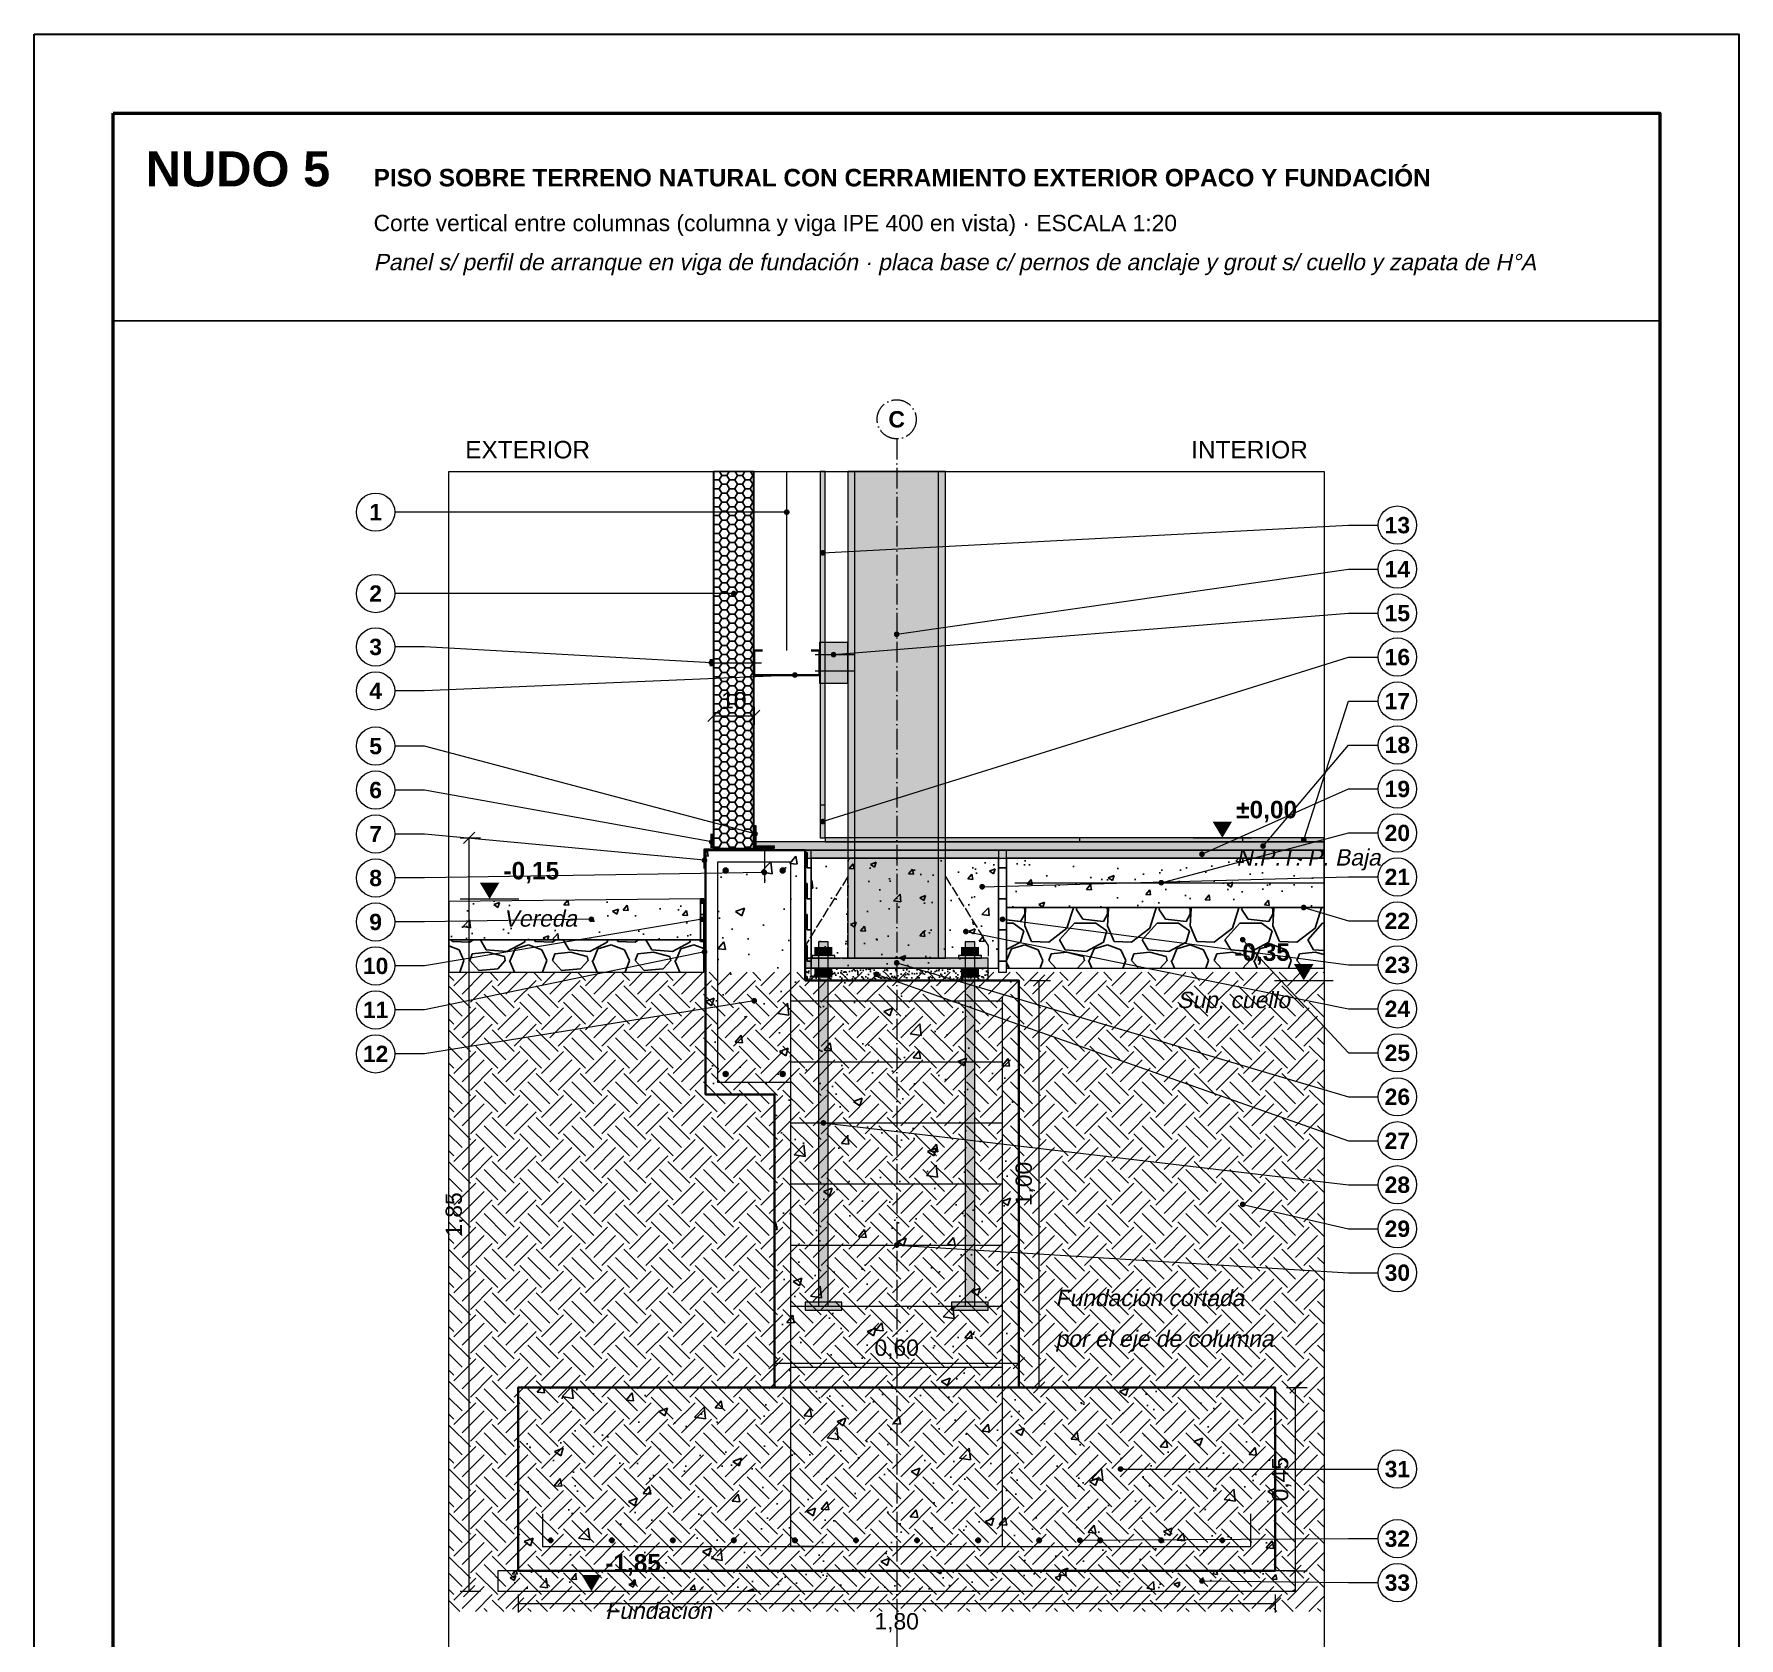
# Model space of a CAD drawing. Header units: millimetres. Extents: x 6 to 4194, y 6 to 5934.
# Drawn here: x 6 to 4194, y 1995 to 5934 of the extents above; entities that cross this region are included whole.
import ezdxf
from ezdxf.enums import TextEntityAlignment as Align

# ---------------------------------------------------------------- set-up
doc = ezdxf.new("R2010")
doc.units = ezdxf.units.MM
doc.header["$LTSCALE"] = 20
doc.linetypes.add('DASHDOT', pattern=[3.556, 2.54, -0.508, 0, -0.508])
doc.linetypes.add('DASHED', pattern=[1.524, 1.27, -0.254])
for name, color, linetype in [('A-ACERO-CORTADO', 250, 'Continuous'), ('A-ACERO-VISTA', 8, 'Continuous'), ('A-AISLACION-EPS', 50, 'Continuous'), ('A-AISLACION-PIR', 50, 'Continuous'), ('A-ARMADURAS', 14, 'Continuous'), ('A-BARRERAS-MEMBRANAS', 7, 'Continuous'), ('A-CHAPA-GALVANIZADA', 253, 'Continuous'), ('A-CONTORNOS', 7, 'Continuous'), ('A-GROUT', 251, 'Continuous'), ('A-HORMIGON-INSITU', 33, 'Continuous'), ('A-HORMIGON-SIMPLE', 9, 'Continuous'), ('A-MORTERO-CARPETAS', 252, 'Continuous'), ('A-NEOPRENO-SELLADORES', 7, 'Continuous'), ('A-PROYECCION-OCULTO', 8, 'DASHED'), ('A-SOLADOS', 31, 'Continuous'), ('A-TERRENO', 32, 'Continuous'), ('A-TOSCA', 42, 'Continuous'), ('A-VISTA', 8, 'Continuous'), ('A-YESO-CIELORRASO', 254, 'Continuous'), ('X-COTAS', 3, 'Continuous'), ('X-EJES', 1, 'DASHDOT'), ('X-MARCO', 7, 'Continuous'), ('X-NIVELES', 7, 'Continuous'), ('X-REFERENCIAS', 1, 'Continuous'), ('X-TEXTOS', 7, 'Continuous')]:
    doc.layers.add(name, color=color, linetype=linetype)
doc.styles.add('ARIAL', font='arial.ttf')
doc.styles.add('ARIAL-B', font='arialbd.ttf')

msp = doc.modelspace()

# ---------------------------------------------------------------- hatches: boundary and pattern name
at = {"layer": 'A-ACERO-CORTADO', "true_color": 0x4d545c}
h = msp.add_hatch(color=251, dxfattribs=at)
h.dxf.hatch_style = 1
h.paths.add_polyline_path([(1933, 2810), (1957, 2810), (1957, 3705), (1933, 3705)])
h = msp.add_hatch(color=251, dxfattribs=at)
h.dxf.hatch_style = 1
h.paths.add_polyline_path([(2293, 2810), (2317, 2810), (2317, 3705), (2293, 3705)])
h = msp.add_hatch(color=251, dxfattribs=at)
h.dxf.hatch_style = 1
h.paths.add_polyline_path([(1900, 3640), (2350, 3640), (2350, 3665), (1900, 3665)])
h = msp.add_hatch(color=251, dxfattribs=at)
h.dxf.hatch_style = 1
h.paths.add_polyline_path([(1917, 3665), (1973, 3665), (1973, 3671), (1917, 3671)])
h = msp.add_hatch(color=251, dxfattribs=at)
h.dxf.hatch_style = 1
h.paths.add_polyline_path([(2277, 3665), (2333, 3665), (2333, 3671), (2277, 3671)])
h = msp.add_hatch(color=251, dxfattribs=at)
h.dxf.hatch_style = 1
h.paths.add_polyline_path([(1900, 2800), (1990, 2800), (1990, 2820), (1900, 2820)])
h = msp.add_hatch(color=251, dxfattribs=at)
h.dxf.hatch_style = 1
h.paths.add_polyline_path([(2260, 2800), (2350, 2800), (2350, 2820), (2260, 2820)])
at = {"layer": 'A-ACERO-VISTA', "true_color": 0xdfe3e7}
h = msp.add_hatch(color=254, dxfattribs=at)
h.dxf.hatch_style = 1
h.paths.add_polyline_path([(2005, 4860), (2005, 3665), (2245, 3665), (2245, 4860)])
h = msp.add_hatch(color=254, dxfattribs=at)
h.dxf.hatch_style = 1
h.paths.add_polyline_path([(1935, 4340), (2005, 4340), (2005, 4440), (1935, 4440)])
at = {"layer": 'A-AISLACION-EPS'}
h = msp.add_hatch(dxfattribs=at)
h.set_pattern_fill('ZIGZAG', color=256, scale=6, angle=90)
h.paths.add_polyline_path([(1900, 3610), (1915, 3610), (1915, 3930), (1900, 3930)])
h = msp.add_hatch(dxfattribs=at)
h.set_pattern_fill('ZIGZAG', color=256, scale=6, angle=90)
h.paths.add_polyline_path([(2375, 3630), (2395, 3630), (2395, 3930), (2375, 3930)])
h = msp.add_hatch(dxfattribs=at)
h.set_pattern_fill('ZIGZAG', color=256, scale=6, angle=90)
h.paths.add_polyline_path([(1643, 3710), (1651, 3710), (1651, 3810), (1643, 3810)])
at = {"layer": 'A-AISLACION-PIR'}
h = msp.add_hatch(dxfattribs=at)
h.set_pattern_fill('HONEY', color=256, scale=4)
h.paths.add_polyline_path([(1675, 4860), (1675, 3935), (1775, 3935), (1775, 4860)])
at = {"layer": 'A-ARMADURAS'}
h = msp.add_hatch(color=256, dxfattribs=at)
h.dxf.hatch_style = 1
h.paths.add_polyline_path([(1711, 3880), (1710.7, 3881.9), (1709.9, 3883.5), (1708.5, 3884.9), (1706.9, 3885.7), (1705, 3886), (1703.1, 3885.7), (1701.5, 3884.9), (1700.1, 3883.5), (1699.3, 3881.9), (1699, 3880), (1699.3, 3878.1), (1700.1, 3876.5), (1701.5, 3875.1), (1703.1, 3874.3), (1705, 3874), (1706.9, 3874.3), (1708.5, 3875.1), (1709.9, 3876.5), (1710.7, 3878.1)])
h = msp.add_hatch(color=256, dxfattribs=at)
h.dxf.hatch_style = 1
h.paths.add_polyline_path([(1851, 3880), (1850.7, 3881.9), (1849.9, 3883.5), (1848.5, 3884.9), (1846.9, 3885.7), (1845, 3886), (1843.1, 3885.7), (1841.5, 3884.9), (1840.1, 3883.5), (1839.3, 3881.9), (1839, 3880), (1839.3, 3878.1), (1840.1, 3876.5), (1841.5, 3875.1), (1843.1, 3874.3), (1845, 3874), (1846.9, 3874.3), (1848.5, 3875.1), (1849.9, 3876.5), (1850.7, 3878.1)])
h = msp.add_hatch(color=256, dxfattribs=at)
h.dxf.hatch_style = 1
h.paths.add_polyline_path([(1711, 3380), (1710.7, 3381.9), (1709.9, 3383.5), (1708.5, 3384.9), (1706.9, 3385.7), (1705, 3386), (1703.1, 3385.7), (1701.5, 3384.9), (1700.1, 3383.5), (1699.3, 3381.9), (1699, 3380), (1699.3, 3378.1), (1700.1, 3376.5), (1701.5, 3375.1), (1703.1, 3374.3), (1705, 3374), (1706.9, 3374.3), (1708.5, 3375.1), (1709.9, 3376.5), (1710.7, 3378.1)])
h = msp.add_hatch(color=256, dxfattribs=at)
h.dxf.hatch_style = 1
h.paths.add_polyline_path([(1851, 3380), (1850.7, 3381.9), (1849.9, 3383.5), (1848.5, 3384.9), (1846.9, 3385.7), (1845, 3386), (1843.1, 3385.7), (1841.5, 3384.9), (1840.1, 3383.5), (1839.3, 3381.9), (1839, 3380), (1839.3, 3378.1), (1840.1, 3376.5), (1841.5, 3375.1), (1843.1, 3374.3), (1845, 3374), (1846.9, 3374.3), (1848.5, 3375.1), (1849.9, 3376.5), (1850.7, 3378.1)])
h = msp.add_hatch(color=256, dxfattribs=at)
h.dxf.hatch_style = 1
h.paths.add_polyline_path([(1280.6, 2235), (1280.3, 2236.7), (1279.5, 2238.3), (1278.3, 2239.5), (1276.7, 2240.3), (1275, 2240.6), (1273.3, 2240.3), (1271.7, 2239.5), (1270.5, 2238.3), (1269.7, 2236.7), (1269.4, 2235), (1269.7, 2233.3), (1270.5, 2231.7), (1271.7, 2230.5), (1273.3, 2229.7), (1275, 2229.4), (1276.7, 2229.7), (1278.3, 2230.5), (1279.5, 2231.7), (1280.3, 2233.3)])
h = msp.add_hatch(color=256, dxfattribs=at)
h.dxf.hatch_style = 1
h.paths.add_polyline_path([(1430.6, 2235), (1430.3, 2236.7), (1429.5, 2238.3), (1428.3, 2239.5), (1426.7, 2240.3), (1425, 2240.6), (1423.3, 2240.3), (1421.7, 2239.5), (1420.5, 2238.3), (1419.7, 2236.7), (1419.4, 2235), (1419.7, 2233.3), (1420.5, 2231.7), (1421.7, 2230.5), (1423.3, 2229.7), (1425, 2229.4), (1426.7, 2229.7), (1428.3, 2230.5), (1429.5, 2231.7), (1430.3, 2233.3)])
h = msp.add_hatch(color=256, dxfattribs=at)
h.dxf.hatch_style = 1
h.paths.add_polyline_path([(1580.6, 2235), (1580.3, 2236.7), (1579.5, 2238.3), (1578.3, 2239.5), (1576.7, 2240.3), (1575, 2240.6), (1573.3, 2240.3), (1571.7, 2239.5), (1570.5, 2238.3), (1569.7, 2236.7), (1569.4, 2235), (1569.7, 2233.3), (1570.5, 2231.7), (1571.7, 2230.5), (1573.3, 2229.7), (1575, 2229.4), (1576.7, 2229.7), (1578.3, 2230.5), (1579.5, 2231.7), (1580.3, 2233.3)])
h = msp.add_hatch(color=256, dxfattribs=at)
h.dxf.hatch_style = 1
h.paths.add_polyline_path([(1730.6, 2235), (1730.3, 2236.7), (1729.5, 2238.3), (1728.3, 2239.5), (1726.7, 2240.3), (1725, 2240.6), (1723.3, 2240.3), (1721.7, 2239.5), (1720.5, 2238.3), (1719.7, 2236.7), (1719.4, 2235), (1719.7, 2233.3), (1720.5, 2231.7), (1721.7, 2230.5), (1723.3, 2229.7), (1725, 2229.4), (1726.7, 2229.7), (1728.3, 2230.5), (1729.5, 2231.7), (1730.3, 2233.3)])
h = msp.add_hatch(color=256, dxfattribs=at)
h.dxf.hatch_style = 1
h.paths.add_polyline_path([(1880.6, 2235), (1880.3, 2236.7), (1879.5, 2238.3), (1878.3, 2239.5), (1876.7, 2240.3), (1875, 2240.6), (1873.3, 2240.3), (1871.7, 2239.5), (1870.5, 2238.3), (1869.7, 2236.7), (1869.4, 2235), (1869.7, 2233.3), (1870.5, 2231.7), (1871.7, 2230.5), (1873.3, 2229.7), (1875, 2229.4), (1876.7, 2229.7), (1878.3, 2230.5), (1879.5, 2231.7), (1880.3, 2233.3)])
h = msp.add_hatch(color=256, dxfattribs=at)
h.dxf.hatch_style = 1
h.paths.add_polyline_path([(2030.6, 2235), (2030.3, 2236.7), (2029.5, 2238.3), (2028.3, 2239.5), (2026.7, 2240.3), (2025, 2240.6), (2023.3, 2240.3), (2021.7, 2239.5), (2020.5, 2238.3), (2019.7, 2236.7), (2019.4, 2235), (2019.7, 2233.3), (2020.5, 2231.7), (2021.7, 2230.5), (2023.3, 2229.7), (2025, 2229.4), (2026.7, 2229.7), (2028.3, 2230.5), (2029.5, 2231.7), (2030.3, 2233.3)])
h = msp.add_hatch(color=256, dxfattribs=at)
h.dxf.hatch_style = 1
h.paths.add_polyline_path([(2180.6, 2235), (2180.3, 2236.7), (2179.5, 2238.3), (2178.3, 2239.5), (2176.7, 2240.3), (2175, 2240.6), (2173.3, 2240.3), (2171.7, 2239.5), (2170.5, 2238.3), (2169.7, 2236.7), (2169.4, 2235), (2169.7, 2233.3), (2170.5, 2231.7), (2171.7, 2230.5), (2173.3, 2229.7), (2175, 2229.4), (2176.7, 2229.7), (2178.3, 2230.5), (2179.5, 2231.7), (2180.3, 2233.3)])
h = msp.add_hatch(color=256, dxfattribs=at)
h.dxf.hatch_style = 1
h.paths.add_polyline_path([(2330.6, 2235), (2330.3, 2236.7), (2329.5, 2238.3), (2328.3, 2239.5), (2326.7, 2240.3), (2325, 2240.6), (2323.3, 2240.3), (2321.7, 2239.5), (2320.5, 2238.3), (2319.7, 2236.7), (2319.4, 2235), (2319.7, 2233.3), (2320.5, 2231.7), (2321.7, 2230.5), (2323.3, 2229.7), (2325, 2229.4), (2326.7, 2229.7), (2328.3, 2230.5), (2329.5, 2231.7), (2330.3, 2233.3)])
h = msp.add_hatch(color=256, dxfattribs=at)
h.dxf.hatch_style = 1
h.paths.add_polyline_path([(2480.6, 2235), (2480.3, 2236.7), (2479.5, 2238.3), (2478.3, 2239.5), (2476.7, 2240.3), (2475, 2240.6), (2473.3, 2240.3), (2471.7, 2239.5), (2470.5, 2238.3), (2469.7, 2236.7), (2469.4, 2235), (2469.7, 2233.3), (2470.5, 2231.7), (2471.7, 2230.5), (2473.3, 2229.7), (2475, 2229.4), (2476.7, 2229.7), (2478.3, 2230.5), (2479.5, 2231.7), (2480.3, 2233.3)])
h = msp.add_hatch(color=256, dxfattribs=at)
h.dxf.hatch_style = 1
h.paths.add_polyline_path([(2630.6, 2235), (2630.3, 2236.7), (2629.5, 2238.3), (2628.3, 2239.5), (2626.7, 2240.3), (2625, 2240.6), (2623.3, 2240.3), (2621.7, 2239.5), (2620.5, 2238.3), (2619.7, 2236.7), (2619.4, 2235), (2619.7, 2233.3), (2620.5, 2231.7), (2621.7, 2230.5), (2623.3, 2229.7), (2625, 2229.4), (2626.7, 2229.7), (2628.3, 2230.5), (2629.5, 2231.7), (2630.3, 2233.3)])
h = msp.add_hatch(color=256, dxfattribs=at)
h.dxf.hatch_style = 1
h.paths.add_polyline_path([(2780.6, 2235), (2780.3, 2236.7), (2779.5, 2238.3), (2778.3, 2239.5), (2776.7, 2240.3), (2775, 2240.6), (2773.3, 2240.3), (2771.7, 2239.5), (2770.5, 2238.3), (2769.7, 2236.7), (2769.4, 2235), (2769.7, 2233.3), (2770.5, 2231.7), (2771.7, 2230.5), (2773.3, 2229.7), (2775, 2229.4), (2776.7, 2229.7), (2778.3, 2230.5), (2779.5, 2231.7), (2780.3, 2233.3)])
h = msp.add_hatch(color=256, dxfattribs=at)
h.dxf.hatch_style = 1
h.paths.add_polyline_path([(2930.6, 2235), (2930.3, 2236.7), (2929.5, 2238.3), (2928.3, 2239.5), (2926.7, 2240.3), (2925, 2240.6), (2923.3, 2240.3), (2921.7, 2239.5), (2920.5, 2238.3), (2919.7, 2236.7), (2919.4, 2235), (2919.7, 2233.3), (2920.5, 2231.7), (2921.7, 2230.5), (2923.3, 2229.7), (2925, 2229.4), (2926.7, 2229.7), (2928.3, 2230.5), (2929.5, 2231.7), (2930.3, 2233.3)])
at = {"layer": 'A-BARRERAS-MEMBRANAS', "true_color": 0x000000}
h = msp.add_hatch(color=18, dxfattribs=at)
h.dxf.hatch_style = 1
h.paths.add_polyline_path([(2395, 3788), (3175, 3788), (3175, 3790), (2395, 3790)])
at = {"layer": 'A-CHAPA-GALVANIZADA', "true_color": 0x8f989f}
h = msp.add_hatch(color=252, dxfattribs=at)
h.dxf.hatch_style = 1
h.paths.add_polyline_path([(1775, 3940), (1780, 3940), (1780, 3990), (1775, 3990)])
h = msp.add_hatch(color=252, dxfattribs=at)
h.dxf.hatch_style = 1
h.paths.add_polyline_path([(1775, 3935), (1825, 3935), (1825, 3940), (1775, 3940)])
at = {"layer": 'A-GROUT'}
h = msp.add_hatch(dxfattribs=at)
h.set_pattern_fill('AR-SAND', color=256, scale=0.4)
h.paths.add_polyline_path([(1900, 3610), (2350, 3610), (2350, 3640), (1900, 3640)])
at = {"layer": 'A-HORMIGON-INSITU'}
h = msp.add_hatch(dxfattribs=at)
h.set_pattern_fill('AR-CONC', color=256, scale=1.2)
h.paths.add_polyline_path([(1825, 2610), (2425, 2610), (2425, 3610), (1900, 3610), (1900, 3930), (1655, 3930), (1655, 3330), (1825, 3330)])
h = msp.add_hatch(dxfattribs=at)
h.set_pattern_fill('AR-CONC', color=256, scale=1.2)
h.paths.add_polyline_path([(1195, 2160), (3055, 2160), (3055, 2610), (1195, 2610)])
at = {"layer": 'A-HORMIGON-SIMPLE'}
h = msp.add_hatch(dxfattribs=at)
h.set_pattern_fill('AR-CONC', color=256, scale=0.8)
h.paths.add_polyline_path([(1915, 3640), (2375, 3640), (2375, 3910), (1915, 3910)])
h = msp.add_hatch(dxfattribs=at)
h.set_pattern_fill('AR-CONC', color=256, scale=0.8)
h.paths.add_polyline_path([(2395, 3790), (3175, 3790), (3175, 3910), (2395, 3910)])
h = msp.add_hatch(dxfattribs=at)
h.set_pattern_fill('AR-CONC', color=256, scale=0.8)
h.paths.add_polyline_path([(1025, 3710), (1643, 3710), (1643, 3810), (1025, 3804)])
h = msp.add_hatch(dxfattribs=at)
h.set_pattern_fill('AR-CONC', color=256, scale=0.8)
h.paths.add_polyline_path([(1145, 2110), (3105, 2110), (3105, 2160), (1145, 2160)])
at = {"layer": 'A-MORTERO-CARPETAS'}
h = msp.add_hatch(dxfattribs=at)
h.set_pattern_fill('AR-SAND', color=256, scale=0.6)
h.paths.add_polyline_path([(1775, 3930), (3175, 3930), (3175, 3950), (1775, 3950)])
at = {"layer": 'A-MORTERO-CARPETAS', "true_color": 0x8d8d8d}
h = msp.add_hatch(color=252, dxfattribs=at)
h.dxf.hatch_style = 1
h.paths.add_polyline_path([(1949, 3945), (3175, 3945), (3175, 3950), (1949, 3950)])
at = {"layer": 'A-MORTERO-CARPETAS'}
h = msp.add_hatch(dxfattribs=at)
h.set_pattern_fill('AR-SAND', color=256, scale=0.4)
h.paths.add_polyline_path([(1900, 3910), (3175, 3910), (3175, 3930), (1900, 3930)])
at = {"layer": 'A-NEOPRENO-SELLADORES', "true_color": 0x222222}
h = msp.add_hatch(color=250, dxfattribs=at)
h.dxf.hatch_style = 1
h.paths.add_polyline_path([(1666, 4381), (1674, 4381), (1674, 4399), (1666, 4399)])
at = {"layer": 'A-NEOPRENO-SELLADORES', "true_color": 0x111111}
h = msp.add_hatch(color=250, dxfattribs=at)
h.dxf.hatch_style = 1
h.paths.add_polyline_path([(1667, 3935), (1675, 3935), (1675, 3970), (1667, 3970)])
h = msp.add_hatch(color=250, dxfattribs=at)
h.dxf.hatch_style = 1
h.paths.add_polyline_path([(1643, 3798), (1651, 3798), (1651, 3810), (1643, 3810)])
at = {"layer": 'A-NEOPRENO-SELLADORES', "true_color": 0x222222}
h = msp.add_hatch(color=250, dxfattribs=at)
h.dxf.hatch_style = 1
h.paths.add_polyline_path([(1923, 3671), (1967, 3671), (1967, 3692), (1923, 3692)])
h = msp.add_hatch(color=250, dxfattribs=at)
h.dxf.hatch_style = 1
h.paths.add_polyline_path([(2283, 3671), (2327, 3671), (2327, 3692), (2283, 3692)])
h = msp.add_hatch(color=250, dxfattribs=at)
h.dxf.hatch_style = 1
h.paths.add_polyline_path([(1923, 3617), (1967, 3617), (1967, 3638), (1923, 3638)])
h = msp.add_hatch(color=250, dxfattribs=at)
h.dxf.hatch_style = 1
h.paths.add_polyline_path([(2283, 3617), (2327, 3617), (2327, 3638), (2283, 3638)])
at = {"layer": 'A-SOLADOS', "true_color": 0xcdbb9c}
h = msp.add_hatch(color=9, dxfattribs=at)
h.dxf.hatch_style = 1
h.paths.add_polyline_path([(1937, 3960), (1949.5, 3960), (1949.5, 4040), (1937, 4040)])
h = msp.add_hatch(color=9, dxfattribs=at)
h.dxf.hatch_style = 1
h.paths.add_polyline_path([(1949, 3950), (3175, 3950), (3175, 3960), (1949, 3960)])
at = {"layer": 'A-TERRENO'}
h = msp.add_hatch(dxfattribs=at)
h.set_pattern_fill('EARTH', color=256, scale=12, angle=45)
h.paths.add_polyline_path([(1025, 2060), (3175, 2060), (3175, 3630), (1025, 3630)])
at = {"layer": 'A-TOSCA'}
h = msp.add_hatch(dxfattribs=at)
h.set_pattern_fill('GRAVEL', color=256, scale=8)
h.paths.add_polyline_path([(2395, 3640), (3175, 3640), (3175, 3788), (2395, 3788)])
h = msp.add_hatch(dxfattribs=at)
h.set_pattern_fill('GRAVEL', color=256, scale=8)
h.paths.add_polyline_path([(1025, 3630), (1651, 3630), (1651, 3710), (1025, 3710)])
at = {"layer": 'A-YESO-CIELORRASO'}
h = msp.add_hatch(dxfattribs=at)
h.set_pattern_fill('AR-SAND', color=256, scale=0.3)
h.paths.add_polyline_path([(1937, 4860), (1937, 3960), (1949.5, 3960), (1949.5, 4860)])
at = {"layer": 'X-NIVELES'}
h = msp.add_hatch(color=7, dxfattribs=at)
h.dxf.hatch_style = 1
h.paths.add_polyline_path([(2925, 3960), (2901, 4000), (2949, 4000)])
h = msp.add_hatch(color=7, dxfattribs=at)
h.dxf.hatch_style = 1
h.paths.add_polyline_path([(1125, 3810), (1101, 3850), (1149, 3850)])
h = msp.add_hatch(color=7, dxfattribs=at)
h.dxf.hatch_style = 1
h.paths.add_polyline_path([(3125, 3610), (3101, 3650), (3149, 3650)])
h = msp.add_hatch(color=7, dxfattribs=at)
h.dxf.hatch_style = 1
h.paths.add_polyline_path([(1375, 2110), (1351, 2150), (1399, 2150)])
at = {"layer": 'X-REFERENCIAS'}
h = msp.add_hatch(color=7, dxfattribs=at)
h.dxf.hatch_style = 1
h.paths.add_polyline_path([(1862, 4760), (1861.7, 4762.2), (1860.7, 4764.1), (1859.1, 4765.7), (1857.2, 4766.7), (1855, 4767), (1852.8, 4766.7), (1850.9, 4765.7), (1849.3, 4764.1), (1848.3, 4762.2), (1848, 4760), (1848.3, 4757.8), (1849.3, 4755.9), (1850.9, 4754.3), (1852.8, 4753.3), (1855, 4753), (1857.2, 4753.3), (1859.1, 4754.3), (1860.7, 4755.9), (1861.7, 4757.8)])
h = msp.add_hatch(color=7, dxfattribs=at)
h.dxf.hatch_style = 1
h.paths.add_polyline_path([(1950, 4660), (1949.7, 4662.2), (1948.7, 4664.1), (1947.1, 4665.7), (1945.2, 4666.7), (1943, 4667), (1940.8, 4666.7), (1938.9, 4665.7), (1937.3, 4664.1), (1936.3, 4662.2), (1936, 4660), (1936.3, 4657.8), (1937.3, 4655.9), (1938.9, 4654.3), (1940.8, 4653.3), (1943, 4653), (1945.2, 4653.3), (1947.1, 4654.3), (1948.7, 4655.9), (1949.7, 4657.8)])
h = msp.add_hatch(color=7, dxfattribs=at)
h.dxf.hatch_style = 1
h.paths.add_polyline_path([(1732, 4560), (1731.7, 4562.2), (1730.7, 4564.1), (1729.1, 4565.7), (1727.2, 4566.7), (1725, 4567), (1722.8, 4566.7), (1720.9, 4565.7), (1719.3, 4564.1), (1718.3, 4562.2), (1718, 4560), (1718.3, 4557.8), (1719.3, 4555.9), (1720.9, 4554.3), (1722.8, 4553.3), (1725, 4553), (1727.2, 4553.3), (1729.1, 4554.3), (1730.7, 4555.9), (1731.7, 4557.8)])
h = msp.add_hatch(color=7, dxfattribs=at)
h.dxf.hatch_style = 1
h.paths.add_polyline_path([(2132, 4460), (2131.7, 4462.2), (2130.7, 4464.1), (2129.1, 4465.7), (2127.2, 4466.7), (2125, 4467), (2122.8, 4466.7), (2120.9, 4465.7), (2119.3, 4464.1), (2118.3, 4462.2), (2118, 4460), (2118.3, 4457.8), (2119.3, 4455.9), (2120.9, 4454.3), (2122.8, 4453.3), (2125, 4453), (2127.2, 4453.3), (2129.1, 4454.3), (2130.7, 4455.9), (2131.7, 4457.8)])
h = msp.add_hatch(color=7, dxfattribs=at)
h.dxf.hatch_style = 1
h.paths.add_polyline_path([(1977, 4410), (1976.7, 4412.2), (1975.7, 4414.1), (1974.1, 4415.7), (1972.2, 4416.7), (1970, 4417), (1967.8, 4416.7), (1965.9, 4415.7), (1964.3, 4414.1), (1963.3, 4412.2), (1963, 4410), (1963.3, 4407.8), (1964.3, 4405.9), (1965.9, 4404.3), (1967.8, 4403.3), (1970, 4403), (1972.2, 4403.3), (1974.1, 4404.3), (1975.7, 4405.9), (1976.7, 4407.8)])
h = msp.add_hatch(color=7, dxfattribs=at)
h.dxf.hatch_style = 1
h.paths.add_polyline_path([(1677, 4390), (1676.7, 4392.2), (1675.7, 4394.1), (1674.1, 4395.7), (1672.2, 4396.7), (1670, 4397), (1667.8, 4396.7), (1665.9, 4395.7), (1664.3, 4394.1), (1663.3, 4392.2), (1663, 4390), (1663.3, 4387.8), (1664.3, 4385.9), (1665.9, 4384.3), (1667.8, 4383.3), (1670, 4383), (1672.2, 4383.3), (1674.1, 4384.3), (1675.7, 4385.9), (1676.7, 4387.8)])
h = msp.add_hatch(color=7, dxfattribs=at)
h.dxf.hatch_style = 1
h.paths.add_polyline_path([(1882, 4360), (1881.7, 4362.2), (1880.7, 4364.1), (1879.1, 4365.7), (1877.2, 4366.7), (1875, 4367), (1872.8, 4366.7), (1870.9, 4365.7), (1869.3, 4364.1), (1868.3, 4362.2), (1868, 4360), (1868.3, 4357.8), (1869.3, 4355.9), (1870.9, 4354.3), (1872.8, 4353.3), (1875, 4353), (1877.2, 4353.3), (1879.1, 4354.3), (1880.7, 4355.9), (1881.7, 4357.8)])
h = msp.add_hatch(color=7, dxfattribs=at)
h.dxf.hatch_style = 1
h.paths.add_polyline_path([(1950, 4000), (1949.7, 4002.2), (1948.7, 4004.1), (1947.1, 4005.7), (1945.2, 4006.7), (1943, 4007), (1940.8, 4006.7), (1938.9, 4005.7), (1937.3, 4004.1), (1936.3, 4002.2), (1936, 4000), (1936.3, 3997.8), (1937.3, 3995.9), (1938.9, 3994.3), (1940.8, 3993.3), (1943, 3993), (1945.2, 3993.3), (1947.1, 3994.3), (1948.7, 3995.9), (1949.7, 3997.8)])
h = msp.add_hatch(color=7, dxfattribs=at)
h.dxf.hatch_style = 1
h.paths.add_polyline_path([(1678, 3950), (1677.7, 3952.2), (1676.7, 3954.1), (1675.1, 3955.7), (1673.2, 3956.7), (1671, 3957), (1668.8, 3956.7), (1666.9, 3955.7), (1665.3, 3954.1), (1664.3, 3952.2), (1664, 3950), (1664.3, 3947.8), (1665.3, 3945.9), (1666.9, 3944.3), (1668.8, 3943.3), (1671, 3943), (1673.2, 3943.3), (1675.1, 3944.3), (1676.7, 3945.9), (1677.7, 3947.8)])
h = msp.add_hatch(color=7, dxfattribs=at)
h.dxf.hatch_style = 1
h.paths.add_polyline_path([(1784, 3970), (1783.7, 3972.2), (1782.7, 3974.1), (1781.1, 3975.7), (1779.2, 3976.7), (1777, 3977), (1774.8, 3976.7), (1772.9, 3975.7), (1771.3, 3974.1), (1770.3, 3972.2), (1770, 3970), (1770.3, 3967.8), (1771.3, 3965.9), (1772.9, 3964.3), (1774.8, 3963.3), (1777, 3963), (1779.2, 3963.3), (1781.1, 3964.3), (1782.7, 3965.9), (1783.7, 3967.8)])
h = msp.add_hatch(color=7, dxfattribs=at)
h.dxf.hatch_style = 1
h.paths.add_polyline_path([(3032, 3940), (3031.7, 3942.2), (3030.7, 3944.1), (3029.1, 3945.7), (3027.2, 3946.7), (3025, 3947), (3022.8, 3946.7), (3020.9, 3945.7), (3019.3, 3944.1), (3018.3, 3942.2), (3018, 3940), (3018.3, 3937.8), (3019.3, 3935.9), (3020.9, 3934.3), (3022.8, 3933.3), (3025, 3933), (3027.2, 3933.3), (3029.1, 3934.3), (3030.7, 3935.9), (3031.7, 3937.8)])
h = msp.add_hatch(color=7, dxfattribs=at)
h.dxf.hatch_style = 1
h.paths.add_polyline_path([(3132, 3955), (3131.7, 3957.2), (3130.7, 3959.1), (3129.1, 3960.7), (3127.2, 3961.7), (3125, 3962), (3122.8, 3961.7), (3120.9, 3960.7), (3119.3, 3959.1), (3118.3, 3957.2), (3118, 3955), (3118.3, 3952.8), (3119.3, 3950.9), (3120.9, 3949.3), (3122.8, 3948.3), (3125, 3948), (3127.2, 3948.3), (3129.1, 3949.3), (3130.7, 3950.9), (3131.7, 3952.8)])
h = msp.add_hatch(color=7, dxfattribs=at)
h.dxf.hatch_style = 1
h.paths.add_polyline_path([(1660, 3905), (1659.7, 3907.2), (1658.7, 3909.1), (1657.1, 3910.7), (1655.2, 3911.7), (1653, 3912), (1650.8, 3911.7), (1648.9, 3910.7), (1647.3, 3909.1), (1646.3, 3907.2), (1646, 3905), (1646.3, 3902.8), (1647.3, 3900.9), (1648.9, 3899.3), (1650.8, 3898.3), (1653, 3898), (1655.2, 3898.3), (1657.1, 3899.3), (1658.7, 3900.9), (1659.7, 3902.8)])
h = msp.add_hatch(color=7, dxfattribs=at)
h.dxf.hatch_style = 1
h.paths.add_polyline_path([(2882, 3920), (2881.7, 3922.2), (2880.7, 3924.1), (2879.1, 3925.7), (2877.2, 3926.7), (2875, 3927), (2872.8, 3926.7), (2870.9, 3925.7), (2869.3, 3924.1), (2868.3, 3922.2), (2868, 3920), (2868.3, 3917.8), (2869.3, 3915.9), (2870.9, 3914.3), (2872.8, 3913.3), (2875, 3913), (2877.2, 3913.3), (2879.1, 3914.3), (2880.7, 3915.9), (2881.7, 3917.8)])
h = msp.add_hatch(color=7, dxfattribs=at)
h.dxf.hatch_style = 1
h.paths.add_polyline_path([(1807, 3875), (1806.7, 3877.2), (1805.7, 3879.1), (1804.1, 3880.7), (1802.2, 3881.7), (1800, 3882), (1797.8, 3881.7), (1795.9, 3880.7), (1794.3, 3879.1), (1793.3, 3877.2), (1793, 3875), (1793.3, 3872.8), (1794.3, 3870.9), (1795.9, 3869.3), (1797.8, 3868.3), (1800, 3868), (1802.2, 3868.3), (1804.1, 3869.3), (1805.7, 3870.9), (1806.7, 3872.8)])
h = msp.add_hatch(color=7, dxfattribs=at)
h.dxf.hatch_style = 1
h.paths.add_polyline_path([(2782, 3850), (2781.7, 3852.2), (2780.7, 3854.1), (2779.1, 3855.7), (2777.2, 3856.7), (2775, 3857), (2772.8, 3856.7), (2770.9, 3855.7), (2769.3, 3854.1), (2768.3, 3852.2), (2768, 3850), (2768.3, 3847.8), (2769.3, 3845.9), (2770.9, 3844.3), (2772.8, 3843.3), (2775, 3843), (2777.2, 3843.3), (2779.1, 3844.3), (2780.7, 3845.9), (2781.7, 3847.8)])
h = msp.add_hatch(color=7, dxfattribs=at)
h.dxf.hatch_style = 1
h.paths.add_polyline_path([(2342, 3840), (2341.7, 3842.2), (2340.7, 3844.1), (2339.1, 3845.7), (2337.2, 3846.7), (2335, 3847), (2332.8, 3846.7), (2330.9, 3845.7), (2329.3, 3844.1), (2328.3, 3842.2), (2328, 3840), (2328.3, 3837.8), (2329.3, 3835.9), (2330.9, 3834.3), (2332.8, 3833.3), (2335, 3833), (2337.2, 3833.3), (2339.1, 3834.3), (2340.7, 3835.9), (2341.7, 3837.8)])
h = msp.add_hatch(color=7, dxfattribs=at)
h.dxf.hatch_style = 1
h.paths.add_polyline_path([(3132, 3789), (3131.7, 3791.2), (3130.7, 3793.1), (3129.1, 3794.7), (3127.2, 3795.7), (3125, 3796), (3122.8, 3795.7), (3120.9, 3794.7), (3119.3, 3793.1), (3118.3, 3791.2), (3118, 3789), (3118.3, 3786.8), (3119.3, 3784.9), (3120.9, 3783.3), (3122.8, 3782.3), (3125, 3782), (3127.2, 3782.3), (3129.1, 3783.3), (3130.7, 3784.9), (3131.7, 3786.8)])
h = msp.add_hatch(color=7, dxfattribs=at)
h.dxf.hatch_style = 1
h.paths.add_polyline_path([(1382, 3760), (1381.7, 3762.2), (1380.7, 3764.1), (1379.1, 3765.7), (1377.2, 3766.7), (1375, 3767), (1372.8, 3766.7), (1370.9, 3765.7), (1369.3, 3764.1), (1368.3, 3762.2), (1368, 3760), (1368.3, 3757.8), (1369.3, 3755.9), (1370.9, 3754.3), (1372.8, 3753.3), (1375, 3753), (1377.2, 3753.3), (1379.1, 3754.3), (1380.7, 3755.9), (1381.7, 3757.8)])
h = msp.add_hatch(color=7, dxfattribs=at)
h.dxf.hatch_style = 1
h.paths.add_polyline_path([(1654, 3760), (1653.7, 3762.2), (1652.7, 3764.1), (1651.1, 3765.7), (1649.2, 3766.7), (1647, 3767), (1644.8, 3766.7), (1642.9, 3765.7), (1641.3, 3764.1), (1640.3, 3762.2), (1640, 3760), (1640.3, 3757.8), (1641.3, 3755.9), (1642.9, 3754.3), (1644.8, 3753.3), (1647, 3753), (1649.2, 3753.3), (1651.1, 3754.3), (1652.7, 3755.9), (1653.7, 3757.8)])
h = msp.add_hatch(color=7, dxfattribs=at)
h.dxf.hatch_style = 1
h.paths.add_polyline_path([(2302, 3730), (2301.7, 3732.2), (2300.7, 3734.1), (2299.1, 3735.7), (2297.2, 3736.7), (2295, 3737), (2292.8, 3736.7), (2290.9, 3735.7), (2289.3, 3734.1), (2288.3, 3732.2), (2288, 3730), (2288.3, 3727.8), (2289.3, 3725.9), (2290.9, 3724.3), (2292.8, 3723.3), (2295, 3723), (2297.2, 3723.3), (2299.1, 3724.3), (2300.7, 3725.9), (2301.7, 3727.8)])
h = msp.add_hatch(color=7, dxfattribs=at)
h.dxf.hatch_style = 1
h.paths.add_polyline_path([(2392, 3760), (2391.7, 3762.2), (2390.7, 3764.1), (2389.1, 3765.7), (2387.2, 3766.7), (2385, 3767), (2382.8, 3766.7), (2380.9, 3765.7), (2379.3, 3764.1), (2378.3, 3762.2), (2378, 3760), (2378.3, 3757.8), (2379.3, 3755.9), (2380.9, 3754.3), (2382.8, 3753.3), (2385, 3753), (2387.2, 3753.3), (2389.1, 3754.3), (2390.7, 3755.9), (2391.7, 3757.8)])
h = msp.add_hatch(color=7, dxfattribs=at)
h.dxf.hatch_style = 1
h.paths.add_polyline_path([(1660, 3680), (1659.7, 3682.2), (1658.7, 3684.1), (1657.1, 3685.7), (1655.2, 3686.7), (1653, 3687), (1650.8, 3686.7), (1648.9, 3685.7), (1647.3, 3684.1), (1646.3, 3682.2), (1646, 3680), (1646.3, 3677.8), (1647.3, 3675.9), (1648.9, 3674.3), (1650.8, 3673.3), (1653, 3673), (1655.2, 3673.3), (1657.1, 3674.3), (1658.7, 3675.9), (1659.7, 3677.8)])
h = msp.add_hatch(color=7, dxfattribs=at)
h.dxf.hatch_style = 1
h.paths.add_polyline_path([(2982, 3710), (2981.7, 3712.2), (2980.7, 3714.1), (2979.1, 3715.7), (2977.2, 3716.7), (2975, 3717), (2972.8, 3716.7), (2970.9, 3715.7), (2969.3, 3714.1), (2968.3, 3712.2), (2968, 3710), (2968.3, 3707.8), (2969.3, 3705.9), (2970.9, 3704.3), (2972.8, 3703.3), (2975, 3703), (2977.2, 3703.3), (2979.1, 3704.3), (2980.7, 3705.9), (2981.7, 3707.8)])
h = msp.add_hatch(color=7, dxfattribs=at)
h.dxf.hatch_style = 1
h.paths.add_polyline_path([(2132, 3653), (2131.7, 3655.2), (2130.7, 3657.1), (2129.1, 3658.7), (2127.2, 3659.7), (2125, 3660), (2122.8, 3659.7), (2120.9, 3658.7), (2119.3, 3657.1), (2118.3, 3655.2), (2118, 3653), (2118.3, 3650.8), (2119.3, 3648.9), (2120.9, 3647.3), (2122.8, 3646.3), (2125, 3646), (2127.2, 3646.3), (2129.1, 3647.3), (2130.7, 3648.9), (2131.7, 3650.8)])
h = msp.add_hatch(color=7, dxfattribs=at)
h.dxf.hatch_style = 1
h.paths.add_polyline_path([(2082, 3625), (2081.7, 3627.2), (2080.7, 3629.1), (2079.1, 3630.7), (2077.2, 3631.7), (2075, 3632), (2072.8, 3631.7), (2070.9, 3630.7), (2069.3, 3629.1), (2068.3, 3627.2), (2068, 3625), (2068.3, 3622.8), (2069.3, 3620.9), (2070.9, 3619.3), (2072.8, 3618.3), (2075, 3618), (2077.2, 3618.3), (2079.1, 3619.3), (2080.7, 3620.9), (2081.7, 3622.8)])
h = msp.add_hatch(color=7, dxfattribs=at)
h.dxf.hatch_style = 1
h.paths.add_polyline_path([(1782, 3560), (1781.7, 3562.2), (1780.7, 3564.1), (1779.1, 3565.7), (1777.2, 3566.7), (1775, 3567), (1772.8, 3566.7), (1770.9, 3565.7), (1769.3, 3564.1), (1768.3, 3562.2), (1768, 3560), (1768.3, 3557.8), (1769.3, 3555.9), (1770.9, 3554.3), (1772.8, 3553.3), (1775, 3553), (1777.2, 3553.3), (1779.1, 3554.3), (1780.7, 3555.9), (1781.7, 3557.8)])
h = msp.add_hatch(color=7, dxfattribs=at)
h.dxf.hatch_style = 1
h.paths.add_polyline_path([(1952, 3260), (1951.7, 3262.2), (1950.7, 3264.1), (1949.1, 3265.7), (1947.2, 3266.7), (1945, 3267), (1942.8, 3266.7), (1940.9, 3265.7), (1939.3, 3264.1), (1938.3, 3262.2), (1938, 3260), (1938.3, 3257.8), (1939.3, 3255.9), (1940.9, 3254.3), (1942.8, 3253.3), (1945, 3253), (1947.2, 3253.3), (1949.1, 3254.3), (1950.7, 3255.9), (1951.7, 3257.8)])
h = msp.add_hatch(color=7, dxfattribs=at)
h.dxf.hatch_style = 1
h.paths.add_polyline_path([(2982, 3060), (2981.7, 3062.2), (2980.7, 3064.1), (2979.1, 3065.7), (2977.2, 3066.7), (2975, 3067), (2972.8, 3066.7), (2970.9, 3065.7), (2969.3, 3064.1), (2968.3, 3062.2), (2968, 3060), (2968.3, 3057.8), (2969.3, 3055.9), (2970.9, 3054.3), (2972.8, 3053.3), (2975, 3053), (2977.2, 3053.3), (2979.1, 3054.3), (2980.7, 3055.9), (2981.7, 3057.8)])
h = msp.add_hatch(color=7, dxfattribs=at)
h.dxf.hatch_style = 1
h.paths.add_polyline_path([(2132, 2960), (2131.7, 2962.2), (2130.7, 2964.1), (2129.1, 2965.7), (2127.2, 2966.7), (2125, 2967), (2122.8, 2966.7), (2120.9, 2965.7), (2119.3, 2964.1), (2118.3, 2962.2), (2118, 2960), (2118.3, 2957.8), (2119.3, 2955.9), (2120.9, 2954.3), (2122.8, 2953.3), (2125, 2953), (2127.2, 2953.3), (2129.1, 2954.3), (2130.7, 2955.9), (2131.7, 2957.8)])
h = msp.add_hatch(color=7, dxfattribs=at)
h.dxf.hatch_style = 1
h.paths.add_polyline_path([(2682, 2410), (2681.7, 2412.2), (2680.7, 2414.1), (2679.1, 2415.7), (2677.2, 2416.7), (2675, 2417), (2672.8, 2416.7), (2670.9, 2415.7), (2669.3, 2414.1), (2668.3, 2412.2), (2668, 2410), (2668.3, 2407.8), (2669.3, 2405.9), (2670.9, 2404.3), (2672.8, 2403.3), (2675, 2403), (2677.2, 2403.3), (2679.1, 2404.3), (2680.7, 2405.9), (2681.7, 2407.8)])
h = msp.add_hatch(color=7, dxfattribs=at)
h.dxf.hatch_style = 1
h.paths.add_polyline_path([(2582, 2235), (2581.7, 2237.2), (2580.7, 2239.1), (2579.1, 2240.7), (2577.2, 2241.7), (2575, 2242), (2572.8, 2241.7), (2570.9, 2240.7), (2569.3, 2239.1), (2568.3, 2237.2), (2568, 2235), (2568.3, 2232.8), (2569.3, 2230.9), (2570.9, 2229.3), (2572.8, 2228.3), (2575, 2228), (2577.2, 2228.3), (2579.1, 2229.3), (2580.7, 2230.9), (2581.7, 2232.8)])
h = msp.add_hatch(color=7, dxfattribs=at)
h.dxf.hatch_style = 1
h.paths.add_polyline_path([(2882, 2135), (2881.7, 2137.2), (2880.7, 2139.1), (2879.1, 2140.7), (2877.2, 2141.7), (2875, 2142), (2872.8, 2141.7), (2870.9, 2140.7), (2869.3, 2139.1), (2868.3, 2137.2), (2868, 2135), (2868.3, 2132.8), (2869.3, 2130.9), (2870.9, 2129.3), (2872.8, 2128.3), (2875, 2128), (2877.2, 2128.3), (2879.1, 2129.3), (2880.7, 2130.9), (2881.7, 2132.8)])

# ---------------------------------------------------------------- linework, layer by layer
at = {"layer": 'A-ARMADURAS', "lineweight": 13}
for points in [[(1685, 3360), (1865, 3360), (1865, 3900), (1685, 3900), (1685, 3360)], [(2415, 3850), (3175, 3850)], [(1865, 3560), (2385, 3560)], [(1865, 3410), (2385, 3410)], [(1865, 3260), (2385, 3260)], [(1865, 3110), (2385, 3110)], [(1865, 2960), (2385, 2960)], [(1865, 2810), (2385, 2810)], [(1865, 2660), (2385, 2660)]]:
    msp.add_lwpolyline(points, dxfattribs=at)
at = {"layer": 'A-ARMADURAS', "lineweight": 18}
for points in [[(1925, 2220), (1865, 2220), (1865, 3570)], [(2325, 2220), (2385, 2220), (2385, 3570)]]:
    msp.add_lwpolyline(points, dxfattribs=at)
at = {"layer": 'A-ARMADURAS', "lineweight": 20}
msp.add_lwpolyline([(1255, 2300), (1255, 2220), (2995, 2220), (2995, 2300)], dxfattribs=at)
at = {"layer": 'A-ARMADURAS'}
for centre, radius in [((1705, 3880), 6), ((1845, 3880), 6), ((1705, 3380), 6), ((1845, 3380), 6), ((1275, 2235), 5.6), ((1425, 2235), 5.6), ((1575, 2235), 5.6), ((1725, 2235), 5.6), ((1875, 2235), 5.6), ((2025, 2235), 5.6), ((2175, 2235), 5.6), ((2325, 2235), 5.6), ((2475, 2235), 5.6), ((2625, 2235), 5.6), ((2775, 2235), 5.6), ((2925, 2235), 5.6)]:
    msp.add_circle(centre, radius, dxfattribs=at)
at = {"layer": 'A-CONTORNOS', "lineweight": 18}
for points in [[(1675, 4860), (1675, 3935), (1775, 3935), (1775, 4860)], [(1937, 4860), (1937, 3960), (1949.5, 3960), (1949.5, 4860)], [(1775, 3930), (3175, 3930), (3175, 3950), (1775, 3950)], [(1949, 3950), (3175, 3950), (3175, 3960), (1949, 3960)], [(1900, 3910), (3175, 3910), (3175, 3930), (1900, 3930)], [(1915, 3640), (2375, 3640), (2375, 3910), (1915, 3910)], [(2395, 3790), (3175, 3790), (3175, 3910), (2395, 3910)], [(1025, 3710), (1643, 3710), (1643, 3810), (1025, 3804)], [(2395, 3640), (3175, 3640), (3175, 3788), (2395, 3788)], [(1025, 3630), (1651, 3630), (1651, 3710), (1025, 3710)], [(1900, 3640), (2350, 3640), (2350, 3665), (1900, 3665)], [(1900, 3610), (2350, 3610), (2350, 3640), (1900, 3640)], [(1145, 2110), (3105, 2110), (3105, 2160), (1145, 2160)]]:
    msp.add_lwpolyline(points, close=True, dxfattribs=at)
at = {"layer": 'A-CONTORNOS', "lineweight": 30}
for points in [[(1675.6, 3935), (1675.6, 4860)], [(1774.4, 3935), (1774.4, 4860)], [(1653, 3885), (1653, 3932), (1825, 3932)]]:
    msp.add_lwpolyline(points, dxfattribs=at)
at = {"layer": 'A-CONTORNOS', "lineweight": 18}
for points in [[(1855, 4420), (1855, 4860)], [(1025, 3630), (1651, 3630)]]:
    msp.add_lwpolyline(points, dxfattribs=at)
at = {"layer": 'A-CONTORNOS', "lineweight": 13}
for points in [[(2022, 3665), (2022, 4860)], [(2228, 3665), (2228, 4860)], [(2575, 3950), (2575, 3960)], [(2975, 3950), (2975, 3960)]]:
    msp.add_lwpolyline(points, dxfattribs=at)
for points in [[(1935, 4340), (2005, 4340), (2005, 4440), (1935, 4440)], [(1937, 3960), (1949.5, 3960), (1949.5, 4040), (1937, 4040)], [(1775, 3940), (1780, 3940), (1780, 3990), (1775, 3990)], [(1775, 3935), (1825, 3935), (1825, 3940), (1775, 3940)], [(1900, 3610), (1915, 3610), (1915, 3930), (1900, 3930)], [(2375, 3630), (2395, 3630), (2395, 3930), (2375, 3930)], [(1643, 3710), (1651, 3710), (1651, 3810), (1643, 3810)], [(1933, 2810), (1957, 2810), (1957, 3705), (1933, 3705)], [(2293, 2810), (2317, 2810), (2317, 3705), (2293, 3705)], [(1917, 3665), (1973, 3665), (1973, 3671), (1917, 3671)], [(2277, 3665), (2333, 3665), (2333, 3671), (2277, 3671)], [(1900, 2800), (1990, 2800), (1990, 2820), (1900, 2820)], [(2260, 2800), (2350, 2800), (2350, 2820), (2260, 2820)]]:
    msp.add_lwpolyline(points, close=True, dxfattribs=at)
at = {"layer": 'A-CONTORNOS', "lineweight": 35}
msp.add_lwpolyline([(1795, 4420), (1775, 4420), (1775, 4360), (1935, 4360), (1935, 4420), (1915, 4420)], dxfattribs=at)
at = {"layer": 'A-CONTORNOS', "lineweight": 20}
for points in [[(1925, 4410), (2020, 4410)], [(1669, 4390), (1793, 4390)], [(1925, 4370), (2020, 4370)], [(1800, 3935), (1800, 3850)]]:
    msp.add_lwpolyline(points, dxfattribs=at)
at = {"layer": 'A-CONTORNOS', "lineweight": 35}
for points in [[(1825, 2610), (2425, 2610), (2425, 3610), (1900, 3610), (1900, 3930), (1655, 3930), (1655, 3330), (1825, 3330)], [(1195, 2160), (3055, 2160), (3055, 2610), (1195, 2610)]]:
    msp.add_lwpolyline(points, close=True, dxfattribs=at)
at = {"layer": 'A-CONTORNOS', "lineweight": 50}
msp.add_lwpolyline([(1653, 3810), (1653, 3630)], dxfattribs=at)
at = {"layer": 'A-PROYECCION-OCULTO', "lineweight": 13}
for points in [[(2005, 3665), (2245, 3665), (2245, 3910), (2005, 3910)], [(1900, 3665), (2005, 3665), (2005, 3865), (1900, 3695)], [(2350, 3665), (2245, 3665), (2245, 3865), (2350, 3695)]]:
    msp.add_lwpolyline(points, close=True, dxfattribs=at)
at = {"layer": 'A-VISTA', "lineweight": 13}
msp.add_lwpolyline([(2005, 4860), (2005, 3665), (2245, 3665), (2245, 4860)], close=True, dxfattribs=at)
at = {"layer": 'X-COTAS', "lineweight": 25}
for points in [[(1661, 4246), (1689, 4274)], [(1761, 4246), (1789, 4274)], [(1061, 3946), (1089, 3974)], [(2461, 3596), (2489, 3624)], [(1811, 2656), (1839, 2684)], [(2411, 2656), (2439, 2684)], [(2461, 2596), (2489, 2624)], [(3091, 2596), (3119, 2624)], [(3091, 2146), (3119, 2174)], [(1061, 2096), (1089, 2124)], [(1181, 2066), (1209, 2094)], [(3041, 2066), (3069, 2094)]]:
    msp.add_lwpolyline(points, dxfattribs=at)
at = {"layer": 'X-COTAS', "lineweight": 13}
for points in [[(1675, 4282), (1675, 4238)], [(1775, 4282), (1775, 4238)], [(1675, 4260), (1775, 4260)], [(1053, 3960), (1103, 3960)], [(1075, 2110), (1075, 3960)], [(2453, 3610), (2503, 3610)], [(2475, 2610), (2475, 3610)], [(1825, 2692), (1825, 2648)], [(2425, 2692), (2425, 2648)], [(1825, 2670), (2425, 2670)], [(2453, 2610), (2503, 2610)], [(3083, 2610), (3133, 2610)], [(3105, 2160), (3105, 2610)], [(3083, 2160), (3133, 2160)], [(1053, 2110), (1103, 2110)], [(1195, 2102), (1195, 2058)], [(3055, 2102), (3055, 2058)], [(1195, 2080), (3055, 2080)]]:
    msp.add_lwpolyline(points, dxfattribs=at)
at = {"layer": 'X-EJES', "color": 12, "lineweight": 13, "true_color": 0xcc0000}
msp.add_lwpolyline([(2125, 4940), (2125, 1960)], dxfattribs=at)
at = {"layer": 'X-EJES', "color": 12, "lineweight": 18, "true_color": 0xcc0000}
msp.add_circle((2125, 4988), 48, dxfattribs=at)
at = {"layer": 'X-MARCO', "lineweight": 30}
msp.add_lwpolyline([(6, 5934), (4194, 5934), (4194, 6), (6, 6)], close=True, dxfattribs=at)
at = {"layer": 'X-MARCO', "lineweight": 50}
msp.add_lwpolyline([(200, 5740), (4000, 5740), (4000, 200), (200, 200)], close=True, dxfattribs=at)
at = {"layer": 'X-NIVELES', "lineweight": 13}
for points in [[(2853, 3960), (2997, 3960)], [(1053, 3810), (1197, 3810)], [(3053, 3610), (3197, 3610)], [(1303, 2110), (1447, 2110)]]:
    msp.add_lwpolyline(points, dxfattribs=at)
at = {"layer": 'X-REFERENCIAS', "lineweight": 13}
for points in [[(1855, 4760), (965, 4760), (892, 4760)], [(1943, 4660), (3235, 4728.1), (3308, 4728.1)], [(2125, 4460), (3235, 4620.1), (3308, 4620.1)], [(1725, 4560), (965, 4560), (892, 4560)], [(1970, 4410), (3235, 4512.1), (3308, 4512.1)], [(1670, 4390), (965, 4429), (892, 4429)], [(1943, 4000), (3235, 4404.1), (3308, 4404.1)], [(1875, 4360), (965, 4321), (892, 4321)], [(3125, 3955), (3235, 4296.1), (3308, 4296.1)], [(3025, 3940), (3235, 4188.1), (3308, 4188.1)], [(1777, 3970), (965, 4185.5), (892, 4185.5)], [(1671, 3950), (965, 4077.5), (892, 4077.5)], [(2875, 3920), (3235, 4080.1), (3308, 4080.1)], [(1653, 3905), (965, 3969.5), (892, 3969.5)], [(2775, 3850), (3235, 3972.1), (3308, 3972.1)], [(1800, 3875), (965, 3861.5), (892, 3861.5)], [(2335, 3840), (3235, 3864.1), (3308, 3864.1)], [(3125, 3789), (3235, 3756.1), (3308, 3756.1)], [(1375, 3760), (965, 3753.5), (892, 3753.5)], [(1647, 3760), (965, 3645.5), (892, 3645.5)], [(2295, 3730), (3235, 3540.1), (3308, 3540.1)], [(2385, 3760), (3235, 3648.1), (3308, 3648.1)], [(2975, 3710), (3235, 3432.1), (3308, 3432.1)], [(1653, 3680), (965, 3537.5), (892, 3537.5)], [(2125, 3653), (3235, 3324.1), (3308, 3324.1)], [(2075, 3625), (3235, 3216.1), (3308, 3216.1)], [(1775, 3560), (965, 3429.5), (892, 3429.5)], [(1945, 3260), (3235, 3108.1), (3308, 3108.1)], [(2975, 3060), (3235, 3000.1), (3308, 3000.1)], [(2125, 2960), (3235, 2892.1), (3308, 2892.1)], [(2675, 2410), (3235, 2410), (3308, 2410)], [(2575, 2235), (3235, 2239), (3308, 2239)], [(2875, 2135), (3235, 2131), (3308, 2131)]]:
    msp.add_lwpolyline(points, dxfattribs=at)
at = {"layer": 'X-REFERENCIAS', "lineweight": 18}
for centre in [(845, 4760), (3355, 4728.1), (3355, 4620.1), (845, 4560), (3355, 4512.1), (845, 4429), (3355, 4404.1), (845, 4321), (3355, 4296.1), (845, 4185.5), (3355, 4188.1), (845, 4077.5), (3355, 4080.1), (845, 3969.5), (3355, 3972.1), (845, 3861.5), (3355, 3864.1), (845, 3753.5), (3355, 3756.1), (845, 3645.5), (3355, 3648.1), (845, 3537.5), (3355, 3540.1), (845, 3429.5), (3355, 3432.1), (3355, 3324.1), (3355, 3216.1), (3355, 3108.1), (3355, 3000.1), (3355, 2892.1), (3355, 2410), (3355, 2239), (3355, 2131)]:
    msp.add_circle(centre, 47, dxfattribs=at)
at = {"layer": 'X-TEXTOS', "lineweight": 25}
msp.add_lwpolyline([(200, 5230), (4000, 5230)], dxfattribs=at)
at = {"layer": 'X-TEXTOS', "lineweight": 13}
msp.add_lwpolyline([(1025, 4860), (3175, 4860), (3175, 1960), (1025, 1960)], close=True, dxfattribs=at)

# ---------------------------------------------------------------- texts
at = {"layer": 'X-COTAS', "style": 'ARIAL'}
for s, p in [('10', (1725, 4278)), ('0,60', (2125, 2688)), ('1,80', (2125, 2016))]:
    msp.add_text(s, height=40.1, dxfattribs=at).set_placement(p, align=Align.CENTER)
for s, p in [('1,00', (2457, 3110)), ('1,85', (1057, 3035)), ('0,45', (3087, 2385))]:
    msp.add_text(s, height=40.1, rotation=90, dxfattribs=at).set_placement(p, align=Align.CENTER)
at = {"layer": 'X-EJES', "color": 12, "true_color": 0xcc0000, "style": 'ARIAL-B'}
msp.add_text('C', height=40.1, dxfattribs=at).set_placement((2125, 4968), align=Align.CENTER)
at = {"layer": 'X-NIVELES', "style": 'ARIAL-B'}
for s, p in [('±0,00', (2959, 4008)), ('-0,15', (1159, 3858)), ('-1,85', (1409, 2158))]:
    msp.add_text(s, height=42.96, dxfattribs=at).set_placement(p)
at = {"layer": 'X-NIVELES', "style": 'ARIAL', "oblique": 12}
for s, height, p in [('N.P.T. P. Baja', 40.096, (2959, 3892)), ('Vereda', 40.1, (1159, 3742)), ('Fundación', 40.1, (1409, 2042))]:
    msp.add_text(s, height=height, dxfattribs=at).set_placement(p)
at = {"layer": 'X-NIVELES', "style": 'ARIAL-B'}
msp.add_text('-0,35', height=42.96, dxfattribs=at).set_placement((3091, 3658), align=Align.RIGHT)
at = {"layer": 'X-NIVELES', "style": 'ARIAL', "oblique": 12}
msp.add_text('Sup. cuello', height=40.096, dxfattribs=at).set_placement((3091, 3542), align=Align.RIGHT)
at = {"layer": 'X-REFERENCIAS', "style": 'ARIAL-B'}
for s, p in [('1', (845, 4740)), ('13', (3355, 4708.1)), ('14', (3355, 4600.1)), ('2', (845, 4540)), ('15', (3355, 4492.1)), ('3', (845, 4409)), ('16', (3355, 4384.1)), ('4', (845, 4301)), ('17', (3355, 4276.1)), ('5', (845, 4165.5)), ('18', (3355, 4168.1)), ('6', (845, 4057.5)), ('19', (3355, 4060.1)), ('7', (845, 3949.5)), ('20', (3355, 3952.1)), ('8', (845, 3841.5)), ('21', (3355, 3844.1)), ('9', (845, 3733.5)), ('22', (3355, 3736.1)), ('10', (845, 3625.5)), ('23', (3355, 3628.1)), ('24', (3355, 3520.1)), ('11', (845, 3517.5)), ('12', (845, 3409.5)), ('25', (3355, 3412.1)), ('26', (3355, 3304.1)), ('27', (3355, 3196.1)), ('28', (3355, 3088.1)), ('29', (3355, 2980.1)), ('30', (3355, 2872.1)), ('31', (3355, 2390)), ('32', (3355, 2219)), ('33', (3355, 2111))]:
    msp.add_text(s, height=40.1, dxfattribs=at).set_placement(p, align=Align.CENTER)
at = {"layer": 'X-TEXTOS'}
for s, height, style, p in [('NUDO 5', 85.92, 'ARIAL-B', (280, 5560)), ('PISO SOBRE TERRENO NATURAL CON CERRAMIENTO EXTERIOR OPACO Y FUNDACIÓN', 42.96, 'ARIAL-B', (840, 5560)), ('Corte vertical entre columnas (columna y viga IPE 400 en vista) · ESCALA 1:20', 40.096, 'ARIAL', (840, 5450)), ('EXTERIOR', 42.96, 'ARIAL', (1065, 4892))]:
    msp.add_text(s, height=height, dxfattribs=dict(at, style=style)).set_placement(p)
at = {"layer": 'X-TEXTOS', "style": 'ARIAL', "oblique": 12}
for s, p in [('Panel s/ perfil de arranque en viga de fundación · placa base c/ pernos de anclaje y grout s/ cuello y zapata de H°A', (840, 5354)), ('Fundación cortada', (2515, 2810)), ('por el eje de columna', (2515, 2710))]:
    msp.add_text(s, height=40.096, dxfattribs=at).set_placement(p)
at = {"layer": 'X-TEXTOS', "style": 'ARIAL'}
msp.add_text('INTERIOR', height=42.96, dxfattribs=at).set_placement((3135, 4892), align=Align.RIGHT)

doc.saveas('drawing.dxf')
